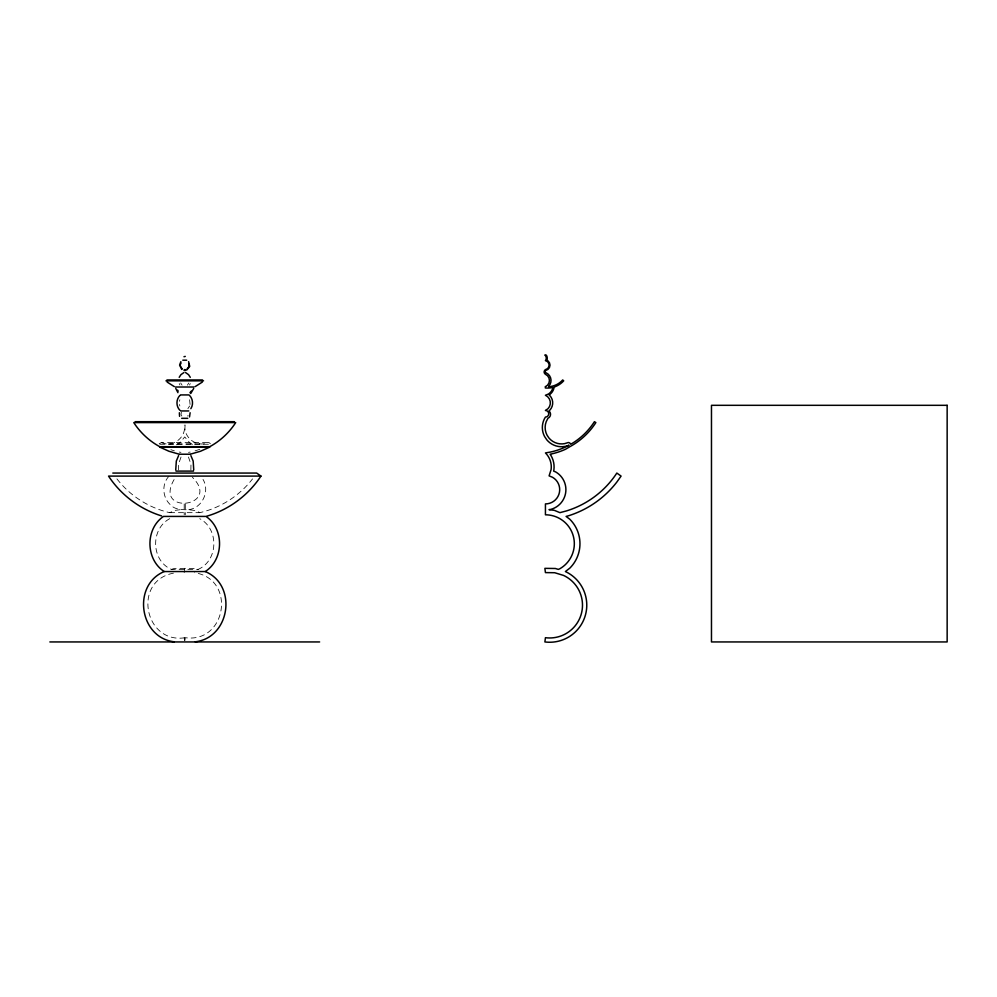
<?xml version="1.0" encoding="UTF-8"?>
<svg xmlns="http://www.w3.org/2000/svg" width="997" height="997" viewBox="0 0 997 997"><rect width="100%" height="100%" fill="white"/><g stroke="black" fill="none" stroke-linecap="round" stroke-linejoin="round"><path stroke-width="0.75" stroke-dasharray="4.99 3.74" d="M185.18 425.046C182.862 437.309 196.883 447.965 208.099 442.543C208.984 442.543 209.844 443.017 210.33 443.765M190.066 404.458L189.617 399.76M184.196 572.602L184.744 568.352L195.213 568.489L198.166 569.387C218.393 560.513 219.178 528.983 199.736 518.677M184.919 640.523L185.292 637.694C226.593 643.439 236.426 578.908 194.552 572.727M190.876 470.011L190.975 464.34L188.47 457.025M179.41 401.28L179.871 399.76M181.354 412.135L181.018 414.615L181.865 416.085M181.018 457.025L178.513 464.34L178.6 470.011M188.794 382.998L187.399 385.166M189.542 385.016L190.277 383.596M189.617 405.991L187.885 408.658M159.159 443.765L161.377 442.543L208.099 442.543M187.61 416.085L188.134 415.413M168.904 476.242C161.751 483.894 162.361 496.793 169.727 504.121C177.591 513.467 190.427 506.738 199.786 512.657C220.586 507.922 239.517 495.758 252.553 478.884M174.101 479.569C153.189 515.661 221.957 506.912 192.421 477.301M169.739 518.677C150.298 528.983 151.083 560.513 171.322 569.387L198.166 569.387M176.394 444.836L179.859 442.693L184.744 436.96L189.629 442.693L193.082 444.836M116.936 478.884C129.959 495.758 148.902 507.922 169.702 512.657L175.248 510.352L180.644 509.641M195.063 450.868L199.811 449.311M171.322 569.387L174.263 568.489L184.744 568.352M173.466 573.163C132.015 580.939 144.553 644.436 185.268 637.694M188.52 452.364L190.215 452.077M161.377 442.543C172.593 447.965 186.626 437.309 184.295 425.046M188.844 509.641C202.391 507.934 210.093 490.985 203.014 479.42M168.456 443.927L201.02 443.927M159.794 444.238L209.682 444.238M169.702 512.657L199.786 512.657M179.273 452.077L180.956 452.364M170.861 449.697L174.425 450.868M182.077 385.166L180.681 382.998M179.198 383.596L179.934 385.016M179.41 404.458L179.871 405.991M184.196 637.694L184.557 640.523M185.292 503.909L185.292 514.801M184.196 503.909L184.196 514.801"/><path stroke-width="1.5" d="M193.742 469.899L193.169 461.075L190.888 455.617M188.894 366.186L188.894 364.092M179.373 412.733L179.56 416.335M193.717 388.456L190.726 393.541M180.582 364.092L180.943 363.095M178.6 455.617L176.319 461.075L175.734 469.899M179.198 377.34L180.931 374.66L183.922 372.566M190.851 408.683C193.505 404.632 192.957 398.925 189.58 395.46M189.517 416.958L190.115 412.733M180.856 361.674L179.61 365.139L181.766 369.463M188.533 367.17L187.199 368.79M112.798 473.064L256.69 473.064L260.94 476.092C248.178 495.484 228.35 510.165 205.968 516.421C224.4 528.859 223.964 559.566 205.245 571.543L164.243 571.543C131.791 585.114 139.306 637.843 174.263 641.806M191.312 391.086L189.941 392.718M179.896 395.46C175.983 399.423 175.983 406.327 179.896 410.29M202.354 382.063L195.2 386.587M186.651 370.099L189.729 366.373L188.62 361.674M195.213 641.806C230.17 637.843 237.697 585.114 205.245 571.543M190.639 454.096L200.522 451.255L209.831 447.055L159.657 447.055L168.954 451.255L178.837 454.096M183.971 356.727L185.292 356.415M182.8 360.191L186.688 360.191M184.258 369.638L185.268 369.638M184.059 370.473L185.43 370.473M166.923 379.957L202.565 379.957M165.938 380.842L203.538 380.842M175.484 387.01L193.991 387.01M180.519 394.924L188.956 394.924M180.681 410.951L188.807 410.951M181.703 418.316L187.772 418.316M135.181 421.681L234.295 421.681M160.617 446.693L209.719 446.693C220.212 440.986 229.223 432.623 235.716 422.591L133.772 422.591C140.253 432.623 149.276 440.986 159.769 446.693M179.535 454.221L189.941 454.221M175.97 471.095L193.505 471.095M260.94 476.092L108.536 476.092C120.949 494.973 140.029 509.28 161.626 515.923M205.245 516.421L163.52 516.421C145.088 528.859 145.512 559.566 164.243 571.543M49.85 641.943L319.626 641.943M174.276 386.587L167.135 382.063M185.567 372.566L188.558 374.66L190.277 377.34M181.516 368.055L182.277 368.79M177.94 392.668L175.759 388.456M177.628 390.151L178.176 391.086M180.582 366.186L180.943 367.17M545.434 386.662L545.309 387.97L547.004 388.07A21.884 21.884 0 0 0 552.089 387.571L552.936 387.347L552.774 388.169A9.933 9.933 0 0 1 548.4 394.039L545.434 395.261A8.35 8.35 0 0 1 548.038 408.658L545.434 410.49A3.278 3.278 0 0 1 548.711 413.767A3.278 3.278 0 0 1 545.434 417.058A19.217 19.217 0 0 0 544.561 436.487L546.83 439.864A19.217 19.217 0 0 0 569.05 445.21A69.466 69.466 0 0 1 550.356 452.077L545.434 452.925A19.691 19.691 0 0 1 551.117 469.525L549.098 475.868L552.562 477.301A14.257 14.257 0 0 1 545.434 503.909L545.434 514.801A28.901 28.901 0 0 1 559.89 568.726L558.308 569.387L555.354 568.489L544.885 568.352L545.434 572.602L554.693 572.727L563.554 575.419A32.814 32.814 0 0 1 545.434 637.694L544.885 641.943A37.101 37.101 0 0 0 565.386 571.543L569.848 568.116A34.521 34.521 0 0 0 569.848 519.287L566.109 516.421L568.003 515.923A98.005 98.005 0 0 0 616.831 482.074L621.094 476.092L616.831 473.064A92.783 92.783 0 0 1 566.458 510.925L559.928 512.657L554.369 510.352L548.986 509.641L550.73 509.417A20.463 20.463 0 0 0 555.665 471.93L553.647 471.095L553.896 469.899A22.482 22.482 0 0 0 551.029 455.617L550.082 454.221L550.78 454.096A71.535 71.535 0 0 0 565.424 449.311L569.86 446.693A71.148 71.148 0 0 0 595.857 422.591L594.436 421.681A69.466 69.466 0 0 1 573.362 442.68L570.708 444.238A2.679 2.679 0 0 0 568.253 442.543L564.638 443.64A16.413 16.413 0 0 1 548.986 438.069L547.041 435.178A16.413 16.413 0 0 1 546.206 421.681L547.914 418.316A4.324 4.324 0 0 0 548.948 410.951L549.721 410.29A10.705 10.705 0 0 0 549.721 395.46L549.098 394.924L549.97 394.326A11.067 11.067 0 0 0 554.108 387.297L555.341 386.587A21.884 21.884 0 0 0 563.691 380.842L562.707 379.957A20.563 20.563 0 0 1 548.637 386.724L548.699 386.275A8.4 8.4 0 0 0 546.094 372.816A1.483 1.483 0 0 1 545.596 370.473A5.434 5.434 0 0 0 547.864 360.802L546.992 359.767A5.159 5.159 0 0 0 546.231 355.057L544.823 355.057L545.434 355.655A4.162 4.162 0 0 1 545.882 359.867L545.434 360.627A4.586 4.586 0 0 1 545.434 369.638A2.704 2.704 0 0 0 545.434 374.274A6.792 6.792 0 0 1 545.434 386.662M947.15 405.318L711.472 405.318L711.472 641.943L947.15 641.943L947.15 405.318"/></g></svg>
